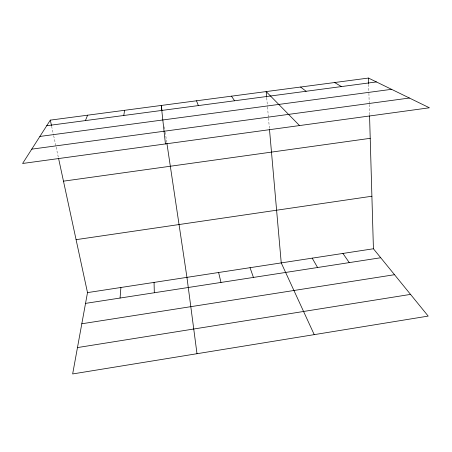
<?xml version="1.0" encoding="UTF-8"?>
<svg xmlns="http://www.w3.org/2000/svg" width="452" height="452" viewBox="0 0 452 452"><rect width="100%" height="100%" fill="white"/><g stroke="black" fill="none" stroke-linecap="round" stroke-linejoin="round"><path stroke-width="0.34" stroke-dasharray="2.26 1.69" d="M51.624 126.204L53.517 134.984M53.664 135.662L55.991 146.471M56.138 147.149L58.336 157.33M164.432 126.769L164.737 128.831M165.251 132.266L166.805 142.64M266.714 97.881L267.454 106.282M267.516 106.983L268.437 117.48M268.499 118.181L269.42 128.605M368.646 84.326L368.888 92.688M368.911 93.383L369.216 103.836M369.233 104.531L369.538 115.057"/><path stroke-width="0.68" d="M120.062 298.043L120.91 287.483M123.786 115.492L124.594 110.305M58.63 158.692L87.502 292.608L72.653 373.945L428.185 316.095L373.42 248.764L369.561 115.763M85.434 120.588L87.615 115.192M50.313 120.125L22.6 163.483L429.4 107.785L368.465 78.055L50.313 120.125L51.477 125.532M77.467 347.577L410.529 294.393M81.812 323.779L394.517 274.703M85.535 303.382L380.725 257.747M87.502 292.608L373.42 248.764M76.089 239.662L371.894 196.23M63.472 181.167L370.216 138.318M31.759 149.154L409.405 98.027M39.883 136.447L391.562 89.321M46.731 125.724L376.414 81.931M334.649 82.524L341.413 86.581M300.546 87.038L306.111 91.27M299.546 125.566L266.16 91.581L266.652 97.18M342.921 253.442L349.272 262.612M231.48 96.169L234.577 100.773M312.196 258.154L317.575 267.511M314.225 334.638L281.24 262.9L269.477 129.295M196.513 100.79L198.343 105.587M250.046 267.686L253.436 277.426M218.615 272.505L220.983 282.443M161.963 110.271L161.245 105.457L165.438 143.928M166.907 143.335L186.942 277.358L196.999 353.713M368.465 78.055L368.629 83.631M154.059 282.398L154.313 292.749"/></g></svg>
